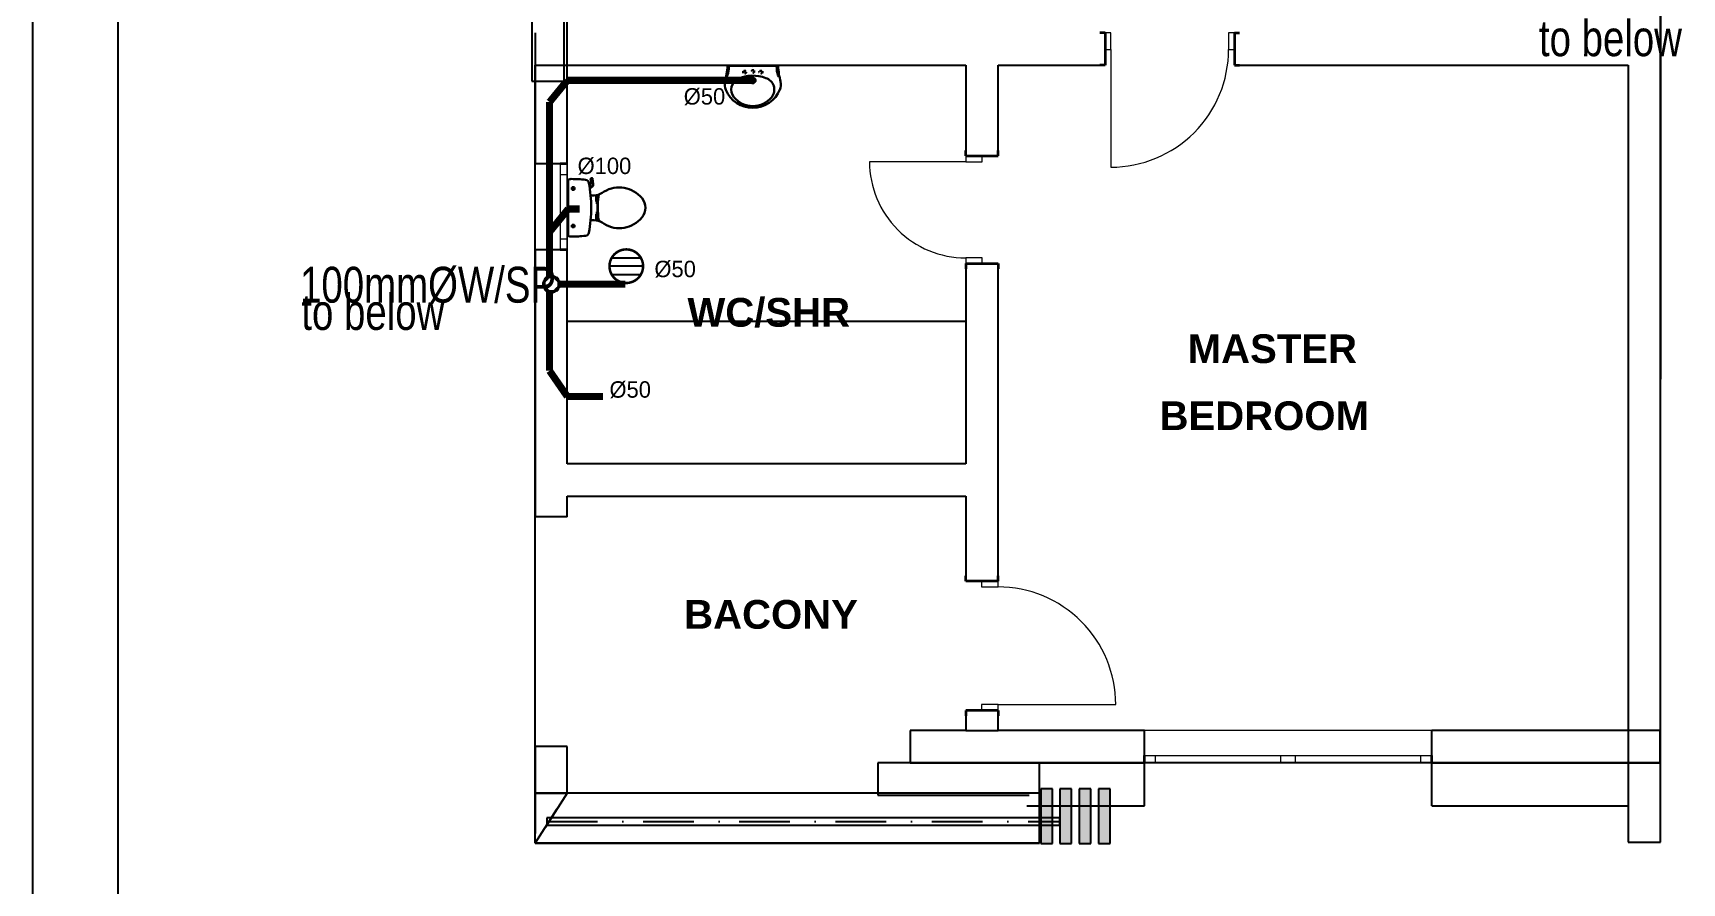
# Model space of a CAD drawing. Header units: inches. Extents: x 23 to 2032867, y 13 to 664695.
# Drawn here: x 255540 to 267027, y 484072 to 489994 of the extents above; entities that cross this region are included whole.
import ezdxf

# ---------------------------------------------------------------- set-up
doc = ezdxf.new("R2010")
doc.units = ezdxf.units.IN
doc.header["$MEASUREMENT"] = 0
for name, pattern in [('DASHED1', [1, 0.3, -0.4, 0.3]), ('Dot & Dashed', [670.277762, 352.777767, -176.388884, 0, -141.111112]), ('Hidden Line', [391.222223, 282.222223, -109])]:
    doc.linetypes.add(name, pattern=pattern)
for name, color, linetype in [('ABG-DI', 1, 'Continuous'), ('E-inst.', 3, 'Continuous'), ('LIAB', 8, 'Continuous'), ('PLOTYR', 15, 'Continuous')]:
    doc.layers.add(name, color=color, linetype=linetype)
for name, color, linetype, lineweight, true_color in [('Annotation - Text_Pen_No__86', 7, 'Continuous', 20, 0x5555ff), ('ARCHICAD Doors_Pen_No__23', 7, 'Continuous', 20, 0xff6600), ('ARCHICAD Doors_Pen_No__3', 7, 'Continuous', 18, 0xff6600), ('ARCHICAD Windows_Pen_No__23', 7, 'Continuous', 20, 0xff6600), ('ARCHICAD Windows_Pen_No__3', 7, 'Continuous', 18, 0xff6600), ('Structural - Bearing_Pen_No__160', 7, 'Continuous', 20, 0xb4a35c), ('Structural - Bearing_Pen_No__87', 7, 'Continuous', 20, 0x6a6a6a), ('Structural - Bearing_Pen_No__89', 7, 'Continuous', 20, 0x71cebe)]:
    doc.layers.add(name, color=color, linetype=linetype, lineweight=lineweight, true_color=true_color)
for name, color, linetype, lineweight in [('ARCHICAD Doors_Pen_No__27', 7, 'Continuous', 35), ('ARCHICAD Windows_Pen_No__27', 7, 'Continuous', 35), ('Building', 8, 'Continuous', 18), ('Interior - Furniture _Pen_No__16', 124, 'Continuous', 20), ('Structural - Bearing_Pen_No__27', 7, 'Continuous', 35), ('waste', 3, 'Continuous', 50)]:
    doc.layers.add(name, color=color, linetype=linetype, lineweight=lineweight)
doc.styles.add('GENERATED_STYLE_2', font='arialbd.ttf')
doc.styles.add('SPIRITTXTSTYLE1', font='ORIG2')

# ---------------------------------------------------------------- blocks, each defined once
blk = doc.blocks.new('drainage')
at = {"layer": 'ABG-DI', "color": 6, "linetype": 'Continuous'}
for p, q in [((47362, -38794), (47570, -38794)), ((47349, -38849), (47583, -38849)), ((47366, -38910), (47566, -38910))]:
    blk.add_line(p, q, dxfattribs=at)
at = {"layer": 'ABG-DI', "color": 6, "linetype": 'Continuous', "const_width": 17.6}
for points in [[(47583, -38849, 1), (47349, -38849)], [(47583, -38849, -1), (47349, -38849)]]:
    blk.add_lwpolyline(points, format="xyb", dxfattribs=at)

msp = doc.modelspace()

# ---------------------------------------------------------------- hatches: boundary and pattern name
at = {"layer": 'Structural - Bearing_Pen_No__160', "linetype": 'Continuous', "lineweight": 25}
for points in [[(262561.589, 484727.594), (262561.589, 484348.564), (262641.589, 484348.564), (262641.589, 484727.594)], [(262693.423, 484727.594), (262693.423, 484348.564), (262773.423, 484348.564), (262773.423, 484727.594)], [(262828.175, 484727.594), (262828.175, 484348.564), (262908.175, 484348.564), (262908.175, 484727.594)], [(262962.926, 484727.594), (262962.926, 484348.564), (263042.926, 484348.564), (263042.926, 484727.594)]]:
    msp.add_hatch(color=8, dxfattribs=at).paths.add_polyline_path(points)

# ---------------------------------------------------------------- linework, layer by layer
at = {"color": 8, "linetype": 'Hidden Line'}
for p, q in [((259262.428, 484698.936), (259037.428, 484348.936)), ((259262.428, 484698.936), (259037.428, 484698.936)), ((259037.428, 484698.936), (259037.428, 484348.936)), ((259037.428, 484348.936), (259262.428, 484698.936)), ((262550.768, 484698.936), (259262.428, 484698.936)), ((262550.768, 484348.936), (262550.768, 484698.936)), ((259037.428, 484348.936), (262550.768, 484348.936))]:
    msp.add_line(p, q, dxfattribs=at)
at = {"layer": 'ARCHICAD Doors_Pen_No__23', "color": 8, "linetype": 'Continuous'}
for p, q in [((263048.702, 489994.126), (263008.702, 489994.126)), ((263008.702, 489994.126), (263008.702, 489879.126)), ((263048.702, 489879.126), (263048.702, 489994.126)), ((263908.702, 489994.126), (263868.702, 489994.126)), ((263868.702, 489994.126), (263868.702, 489879.126)), ((263908.702, 489879.126), (263908.702, 489994.126)), ((263008.702, 489879.126), (263048.702, 489879.126)), ((263868.702, 489879.126), (263908.702, 489879.126)), ((262037.404, 489137.271), (262037.404, 489097.271)), ((262152.404, 489137.271), (262037.404, 489137.271)), ((262152.404, 489097.271), (262152.404, 489137.271)), ((262037.404, 489097.271), (262152.404, 489097.271)), ((262152.404, 488427.271), (262037.404, 488427.271)), ((262037.404, 488427.271), (262037.404, 488387.271)), ((262152.404, 488387.271), (262152.404, 488427.271)), ((262037.404, 488387.271), (262152.404, 488387.271)), ((262147.404, 486175.14), (262147.404, 486135.14)), ((262262.404, 486175.14), (262147.404, 486175.14)), ((262147.404, 486135.14), (262262.404, 486135.14)), ((262262.404, 486135.14), (262262.404, 486175.14)), ((262262.404, 485315.14), (262147.404, 485315.14)), ((262147.404, 485315.14), (262147.404, 485275.14)), ((262262.404, 485275.14), (262262.404, 485315.14)), ((262147.404, 485275.14), (262262.404, 485275.14))]:
    msp.add_line(p, q, dxfattribs=at)
at = {"layer": 'ARCHICAD Doors_Pen_No__27', "color": 8, "linetype": 'Continuous'}
for p, q in [((263008.702, 489994.126), (262971.702, 489994.126)), ((263008.702, 489994.126), (263008.702, 489879.126)), ((263908.702, 489994.126), (263908.702, 489879.126)), ((263908.702, 489994.126), (263945.702, 489994.126)), ((263008.702, 489879.126), (263008.702, 489769.126)), ((263908.702, 489879.126), (263908.702, 489769.126)), ((263008.702, 489769.126), (262971.702, 489769.126)), ((263908.702, 489769.126), (263945.702, 489769.126)), ((262037.404, 489137.271), (262037.404, 489174.271)), ((262037.404, 489137.271), (262152.404, 489137.271)), ((262152.404, 489137.271), (262262.404, 489137.271)), ((262262.404, 489137.271), (262262.404, 489174.271)), ((262037.404, 488387.271), (262152.404, 488387.271)), ((262037.404, 488387.271), (262037.404, 488350.271)), ((262152.404, 488387.271), (262262.404, 488387.271)), ((262262.404, 488387.271), (262262.404, 488350.271)), ((262037.404, 486175.14), (262037.404, 486212.14)), ((262147.404, 486175.14), (262037.404, 486175.14)), ((262262.404, 486175.14), (262147.404, 486175.14)), ((262262.404, 486175.14), (262262.404, 486212.14)), ((262147.404, 485275.14), (262037.404, 485275.14)), ((262037.404, 485275.14), (262037.404, 485238.14)), ((262262.404, 485275.14), (262147.404, 485275.14)), ((262262.404, 485275.14), (262262.404, 485238.14))]:
    msp.add_line(p, q, dxfattribs=at)
at = {"layer": 'ARCHICAD Doors_Pen_No__3', "color": 8, "linetype": 'Continuous'}
for p, q in [((263048.702, 489879.126), (263048.702, 489059.126)), ((262037.404, 489097.271), (261367.404, 489097.271)), ((262262.404, 485315.14), (263082.404, 485315.14))]:
    msp.add_line(p, q, dxfattribs=at)
for centre, major_axis, start_param, end_param in [((263048.702, 489879.126), (579.828, 579.828), 3.926990817, 5.497787144), ((262037.404, 489097.271), (473.762, 473.762), 2.35619449, 3.926990817), ((262262.404, 485315.14), (-579.828, 579.828), 3.926990817, 5.497787144)]:
    msp.add_ellipse(centre, major_axis=major_axis, ratio=1, start_param=start_param, end_param=end_param, dxfattribs=at)
at = {"layer": 'ARCHICAD Windows_Pen_No__23', "color": 8, "linetype": 'Continuous'}
for p, q in [((259212.428, 489082.605), (259212.428, 489007.605)), ((259212.428, 489007.605), (259262.428, 489007.605)), ((259262.428, 489007.605), (259262.428, 489082.605)), ((259262.428, 488557.605), (259212.428, 488557.605)), ((259212.428, 488557.605), (259212.428, 488482.605)), ((259262.428, 488482.605), (259262.428, 488557.605)), ((263283.15, 484959.528), (263358.15, 484959.528)), ((263358.15, 484909.528), (263283.15, 484909.528)), ((263358.15, 484959.528), (263358.15, 484909.528)), ((264233.15, 484909.528), (264233.15, 484959.528)), ((264233.15, 484959.528), (264283.15, 484959.528)), ((264283.15, 484909.528), (264233.15, 484909.528)), ((264283.15, 484959.528), (264333.15, 484959.528)), ((264333.15, 484909.528), (264283.15, 484909.528)), ((264333.15, 484959.528), (264333.15, 484909.528)), ((265208.15, 484909.528), (265208.15, 484959.528)), ((265208.15, 484959.528), (265283.15, 484959.528)), ((265283.15, 484909.528), (265208.15, 484909.528))]:
    msp.add_line(p, q, dxfattribs=at)
at = {"layer": 'ARCHICAD Windows_Pen_No__27', "color": 8, "linetype": 'Continuous'}
for p, q in [((259262.428, 489082.605), (259212.428, 489082.605)), ((259262.428, 488482.605), (259212.428, 488482.605)), ((263283.15, 484909.528), (263283.15, 484959.528)), ((265283.15, 484909.528), (265283.15, 484959.528))]:
    msp.add_line(p, q, dxfattribs=at)
at = {"layer": 'ARCHICAD Windows_Pen_No__3', "color": 8, "linetype": 'Continuous'}
for p, q in [((259037.428, 489082.605), (259037.428, 488482.605)), ((259212.428, 489007.605), (259212.428, 488557.605)), ((259262.428, 489082.605), (259262.428, 488482.605)), ((259262.428, 488557.605), (259262.428, 489007.605)), ((265283.15, 485134.528), (263283.15, 485134.528)), ((265283.15, 484909.528), (263283.15, 484909.528)), ((263358.15, 484959.528), (264233.15, 484959.528)), ((264233.15, 484909.528), (263358.15, 484909.528)), ((264333.15, 484959.528), (265208.15, 484959.528)), ((265208.15, 484909.528), (264333.15, 484909.528))]:
    msp.add_line(p, q, dxfattribs=at)
at = {"layer": 'Building', "linetype": 'Continuous', "lineweight": 30, "ltscale": 1000}
for p, q in [((260730.168, 489764.565), (260378.395, 489764.565)), ((260730.168, 489764.565, -1683.122), (260378.395, 489764.565, -1683.122)), ((260388.509, 489764.565), (260386.633, 489742.218)), ((260388.509, 489764.565, -1683.122), (260386.633, 489742.218, -1683.122)), ((260720.054, 489764.565), (260721.929, 489742.218)), ((260720.054, 489764.565, -1683.122), (260721.929, 489742.218, -1683.122)), ((259427.478, 488982.423), (259432.363, 488983.8)), ((259268.762, 488969.662), (259268.762, 488582.881)), ((259422.234, 488940.474), (259414.27, 488938.797)), ((259418.094, 488915.399), (259429.374, 488918.617)), ((259426.512, 488917.8), (259421.342, 488940.286)), ((259428.359, 488949.078), (259424.67, 488978.183)), ((259437.274, 488980.624), (259443.296, 488940.222)), ((259448.286, 488862.675), (259424.502, 488862.675)), ((259463.631, 488854.901), (259463.631, 488820.817)), ((259478.795, 488854.901), (259463.631, 488854.901)), ((259463.631, 488828.609), (259476.654, 488828.609)), ((259463.631, 488820.817), (259476.204, 488820.817)), ((259467.759, 488820.817), (259467.759, 488803.815)), ((259467.759, 488803.815), (259471.498, 488803.815)), ((259471.498, 488748.728), (259471.498, 488803.815)), ((259424.502, 488689.868), (259448.286, 488689.868)), ((259463.631, 488697.642), (259463.631, 488731.726)), ((259463.631, 488731.726), (259477.061, 488731.726)), ((259463.631, 488723.934), (259477.661, 488723.934)), ((259480.313, 488697.642), (259463.631, 488697.642)), ((259467.759, 488731.726), (259467.759, 488748.728)), ((259467.759, 488748.728), (259471.498, 488748.728))]:
    msp.add_line(p, q, dxfattribs=at)
at = {"layer": 'Building', "linetype": 'DASHED1', "lineweight": 30, "ltscale": 50}
for p, q in [((260480.487, 489720.88), (260515.867, 489720.88)), ((260480.487, 489720.88, -1683.122), (260515.867, 489720.88, -1683.122)), ((260498.177, 489737.923), (260498.177, 489702.998)), ((260498.177, 489737.923, -1683.122), (260498.177, 489702.998, -1683.122)), ((260571.972, 489725.293), (260536.591, 489725.293)), ((260571.972, 489725.293, -1683.122), (260536.591, 489725.293, -1683.122)), ((260554.281, 489742.335), (260554.281, 489707.411)), ((260554.281, 489742.335, -1683.122), (260554.281, 489707.411, -1683.122)), ((260628.076, 489720.88), (260592.695, 489720.88)), ((260628.076, 489720.88, -1683.122), (260592.695, 489720.88, -1683.122)), ((260610.385, 489737.923), (260610.385, 489702.998)), ((260610.385, 489737.923, -1683.122), (260610.385, 489702.998, -1683.122))]:
    msp.add_line(p, q, dxfattribs=at)
at = {"layer": 'Building', "linetype": 'Continuous', "lineweight": 30, "ltscale": 200}
for p, q in [((260549.721, 489760.005), (260549.721, 489769.126)), ((260549.721, 489769.126), (260558.841, 489760.005)), ((260558.841, 489769.126), (260549.721, 489760.005)), ((260549.721, 489760.005, -1683.122), (260549.721, 489769.126, -1683.122)), ((260549.721, 489769.126, -1683.122), (260558.841, 489760.005, -1683.122)), ((260558.841, 489769.126, -1683.122), (260549.721, 489760.005, -1683.122)), ((260558.841, 489760.005), (260558.841, 489769.126)), ((260558.841, 489760.005, -1683.122), (260558.841, 489769.126, -1683.122))]:
    msp.add_line(p, q, dxfattribs=at)
at = {"layer": 'Building', "linetype": 'Continuous', "lineweight": 30, "ltscale": 50}
for p, q in [((260554.281, 489690.948), (260554.281, 489636.748)), ((260554.281, 489690.948, -1683.122), (260554.281, 489636.748, -1683.122)), ((260527.933, 489663.683), (260580.63, 489663.683)), ((260527.933, 489663.683, -1683.122), (260580.63, 489663.683, -1683.122)), ((259319.699, 488911.077), (259287.955, 488911.077)), ((259303.827, 488926.949), (259303.827, 488895.206)), ((259319.836, 488649.258), (259287.818, 488649.258)), ((259303.827, 488665.267), (259303.827, 488633.249))]:
    msp.add_line(p, q, dxfattribs=at)
at = {"layer": 'Building', "linetype": 'Continuous', "ltscale": 200}
for p, q in [((259262.428, 488769.938), (259275.095, 488782.605)), ((259275.095, 488782.605), (259262.428, 488782.605)), ((259262.428, 488782.605), (259275.095, 488769.938)), ((259275.095, 488769.938), (259262.428, 488769.938))]:
    msp.add_line(p, q, dxfattribs=at)
at = {"layer": 'Building', "linetype": 'DASHED1', "lineweight": 30, "ltscale": 50}
for centre in [(260498.177, 489720.88), (260498.177, 489720.88, -1683.122), (260554.281, 489725.293), (260554.281, 489725.293, -1683.122), (260610.385, 489720.88), (260610.385, 489720.88, -1683.122)]:
    msp.add_circle(centre, 9.504, dxfattribs=at)
at = {"layer": 'Building', "linetype": 'Continuous', "lineweight": 30, "ltscale": 1000}
for centre, radius in [((260554.281, 489663.683), 18.608), ((260554.281, 489663.683, -1683.122), 18.608), ((260554.281, 489663.683), 10.99), ((260554.281, 489663.683, -1683.122), 10.99)]:
    msp.add_circle(centre, radius, dxfattribs=at)
at = {"layer": 'Building', "linetype": 'Continuous', "lineweight": 30, "ltscale": 50}
for centre in [(259303.827, 488911.077), (259303.827, 488649.258)]:
    msp.add_circle(centre, 9.351, dxfattribs=at)
at = {"layer": 'Building', "linetype": 'Continuous', "lineweight": 30, "ltscale": 1000}
for centre, radius, start, end in [((259796.145, 489806.052), 583.726, 345.0270052, 355.9244355), ((259796.145, 489806.052, -1683.122), 583.726, 345.0270052, 355.9244355), ((260282.732, 489742.218), 103.901, 329.9007316, 0.0000094), ((260282.732, 489742.218, -1683.122), 103.901, 329.9007316, 0.0000094), ((260487.257, 489599.308), 82.661, 115.2174734, 218.537704), ((260487.257, 489599.308, -1683.122), 82.661, 115.2174734, 218.537704), ((260554.634, 489459.333), 238.006, 67.8276538, 115.5349405), ((260554.634, 489459.333, -1683.122), 238.006, 67.8276538, 115.5349405), ((260620.35, 489599.661), 83.628, 321.6817737, 73.2461383), ((260620.35, 489599.661, -1683.122), 83.628, 321.6817737, 73.2461383), ((260825.83, 489742.218), 103.901, 180.0000006, 210.0992783), ((260825.83, 489742.218, -1683.122), 103.901, 180.0000006, 210.0992783), ((261312.418, 489806.052), 583.726, 184.075602, 194.9730049), ((261312.418, 489806.052, -1683.122), 583.726, 184.075602, 194.9730049), ((260462.514, 489638.005), 103.901, 170.4525984, 202.4906661), ((260462.514, 489638.005, -1683.122), 103.901, 170.4525984, 202.4906661), ((260554.277, 489675.812), 203.147, 202.4424723, 338.1531127), ((260554.277, 489675.812, -1683.122), 203.147, 202.4424723, 338.1531127), ((260628.543, 489648.574), 124.156, 335.8931025, 336.0931451), ((260628.543, 489648.574, -1683.122), 124.156, 335.8931025, 336.0931451), ((260646.048, 489638.005), 103.901, 337.5093438, 9.5474663), ((260646.048, 489638.005, -1683.122), 103.901, 337.5093438, 9.5474663), ((260554.281, 489652.694), 168.347, 218.53754, 321.4625075), ((260554.281, 489652.694, -1683.122), 168.347, 218.53754, 321.4625075), ((259433.42, 488980.05), 3.896, 8.4778948, 105.7397884), ((259289.69, 488943.096), 33.819, 88.9808265, 128.2302081), ((259290.291, 488080.803), 896.106, 83.6508475, 90), ((259386.5, 488945.455), 26.118, 10.7270761, 83.6508475), ((258493.435, 488776.272), 935.068, 5.3019114, 10.7270761), ((259420.628, 488948.099), 7.792, 281.8886154, 7.22379), ((259428.535, 488978.673), 3.896, 105.7397884, 187.2238087), ((259424.028, 488937.35), 19.481, 285.9271971, 8.4778948), ((259448.286, 488963.241), 100.566, 270.0000019, 303.8429404), ((259699.576, 488588.475), 350.65, 121.0923054, 123.8429316), ((259624.136, 488713.572), 204.567, 39.1208282, 121.0923054), ((258495.375, 488776.452), 933.119, 354.6980974, 5.3019114), ((260196.67, 488783.195), 721.447, 174.3005444, 186.9358206), ((259494.297, 488853.295), 15.584, 127.7817379, 174.3005444), ((259701.231, 488776.272), 105.195, 320.8791806, 39.1208282), ((258493.435, 488776.272), 935.068, 349.2903908, 354.6980974), ((259448.286, 488589.302), 100.566, 56.1570684, 90), ((259495.973, 488697.957), 15.584, 186.9358105, 232.5800181), ((259699.576, 488964.067), 350.65, 236.1570702, 238.9077103), ((259624.136, 488838.971), 204.567, 238.9077103, 320.8791806), ((259289.69, 488609.447), 33.819, 231.7697938, 271.0191617), ((259290.291, 489471.74), 896.106, 270.0000019, 276.330877), ((259386.183, 488607.43), 26.494, 276.330877, 349.2903908)]:
    msp.add_arc(centre, radius, start, end, dxfattribs=at)
at = {"layer": 'Interior - Furniture _Pen_No__16', "color": 8, "linetype": 'Continuous', "lineweight": 25}
for p, q in [((259119.576, 484525.396), (259119.576, 484475.396)), ((262693.423, 484525.396), (259119.576, 484525.396)), ((262693.423, 484475.396), (262693.423, 484525.396)), ((259119.576, 484475.396), (262693.423, 484475.396))]:
    msp.add_line(p, q, dxfattribs=at)
at = {"layer": 'Interior - Furniture _Pen_No__16', "color": 8, "linetype": 'Dot & Dashed', "lineweight": 25}
msp.add_line((259119.576, 484500.396), (262693.423, 484500.396), dxfattribs=at)
at = {"layer": 'LIAB', "color": 7, "linetype": 'Continuous', "ltscale": 256.031999}
msp.add_line((256133.461, 475013.287), (256133.461, 501019.242), dxfattribs=at)
at = {"layer": 'PLOTYR', "color": 1, "linetype": 'Continuous', "ltscale": 250}
msp.add_line((255540.428, 474543.865), (255540.428, 501488.664), dxfattribs=at)
at = {"layer": 'Structural - Bearing_Pen_No__27', "color": 8, "linetype": 'Continuous', "lineweight": 25}
for p, q in [((266877.196, 484357.899), (266877.196, 491407.002)), ((259015.178, 490830.906), (259015.178, 489657.788)), ((259240.178, 489657.788), (259240.178, 490830.906)), ((259037.428, 489994.126), (259037.428, 489769.126)), ((263008.702, 489994.126), (262971.702, 489994.126)), ((263008.702, 489994.126), (263008.702, 489879.126)), ((263908.702, 489994.126), (263945.702, 489994.126)), ((263908.702, 489994.126), (263908.702, 489879.126)), ((263008.702, 489879.126), (263008.702, 489769.126)), ((263908.702, 489879.126), (263908.702, 489769.126)), ((259037.428, 489769.126), (259037.428, 489082.605)), ((259262.428, 489769.126), (262037.404, 489769.126)), ((259262.428, 489082.605), (259262.428, 489769.126)), ((262037.404, 489769.126), (262037.404, 489137.271)), ((262262.404, 489137.271), (262262.404, 489769.126)), ((262262.404, 489769.126), (263008.702, 489769.126)), ((263008.702, 489769.126), (262971.702, 489769.126)), ((263908.702, 489769.126), (263945.702, 489769.126)), ((263908.702, 489769.126), (266652.196, 489769.126)), ((266652.196, 489769.126), (266652.196, 484357.899)), ((259015.178, 489657.788), (259240.178, 489657.788)), ((262037.404, 489137.271), (262037.404, 489174.271)), ((262037.404, 489137.271), (262152.404, 489137.271)), ((262152.404, 489137.271), (262262.404, 489137.271)), ((262262.404, 489137.271), (262262.404, 489174.271)), ((259212.428, 489082.605), (259037.428, 489082.605)), ((259262.428, 489082.605), (259212.428, 489082.605)), ((259212.428, 488482.605), (259037.428, 488482.605)), ((259037.428, 488482.605), (259037.428, 486991.483)), ((259262.428, 488482.605), (259212.428, 488482.605)), ((259262.428, 486991.483), (259262.428, 488482.605)), ((262037.404, 488387.271), (262037.404, 488350.271)), ((262037.404, 488387.271), (262152.404, 488387.271)), ((262037.404, 488387.271), (262037.404, 486991.483)), ((262152.404, 488387.271), (262262.404, 488387.271)), ((262262.404, 488387.271), (262262.404, 488350.271)), ((262262.404, 486175.14), (262262.404, 488387.271)), ((262037.404, 487984.624), (259262.428, 487984.624)), ((259037.428, 486991.483), (259037.428, 486766.483)), ((262037.404, 486991.483), (259262.428, 486991.483)), ((259037.428, 486766.483), (259037.428, 486624.057)), ((259262.428, 486624.057), (259262.428, 486766.483)), ((259262.428, 486766.483), (262037.404, 486766.483)), ((262037.404, 486766.483), (262037.404, 486175.14)), ((259262.428, 486624.057), (259037.428, 486624.057)), ((262037.404, 486175.14), (262037.404, 486212.14)), ((262147.404, 486175.14), (262037.404, 486175.14)), ((262262.404, 486175.14), (262147.404, 486175.14)), ((262262.404, 486175.14), (262262.404, 486212.14)), ((262037.404, 485275.14), (262037.404, 485238.14)), ((262147.404, 485275.14), (262037.404, 485275.14)), ((262037.404, 485275.14), (262037.404, 485134.528)), ((262262.404, 485275.14), (262147.404, 485275.14)), ((262262.404, 485275.14), (262262.404, 485238.14)), ((262262.404, 485134.528), (262262.404, 485275.14)), ((261650.011, 485134.528), (261650.011, 484909.528)), ((262037.404, 485134.528), (261650.011, 485134.528)), ((262037.404, 485134.528), (262262.404, 485134.528)), ((263283.15, 485134.528), (262262.404, 485134.528)), ((263283.15, 484959.528), (263283.15, 485134.528)), ((265283.15, 484959.528), (265283.15, 485134.528)), ((266875.178, 485134.528), (265283.15, 485134.528)), ((266875.178, 484909.528), (266875.178, 485134.528)), ((259262.428, 485024.057), (259037.428, 485024.057)), ((259037.428, 485024.057), (259037.428, 484698.936)), ((259262.428, 484698.936), (259262.428, 485024.057)), ((261425.011, 484909.528), (261425.011, 484684.528)), ((262479.321, 484909.528), (261425.011, 484909.528)), ((261650.011, 484909.528), (263283.15, 484909.528)), ((263283.15, 484909.528), (262462.281, 484909.528)), ((263283.15, 484909.528), (263283.15, 484959.528)), ((263283.15, 484609.528), (263283.15, 484909.528)), ((265283.15, 484909.528), (265283.15, 484959.528)), ((265283.15, 484609.528), (265283.15, 484909.528)), ((265283.15, 484909.528), (266875.178, 484909.528)), ((266650.178, 484909.528), (265283.15, 484909.528)), ((261425.011, 484684.528), (262479.321, 484684.528)), ((262641.589, 484727.594), (262561.589, 484727.594)), ((262561.589, 484727.594), (262561.589, 484348.564)), ((262641.589, 484348.564), (262641.589, 484727.594)), ((262773.423, 484727.594), (262693.423, 484727.594)), ((262693.423, 484727.594), (262693.423, 484348.564)), ((262773.423, 484348.564), (262773.423, 484727.594)), ((262908.175, 484727.594), (262828.175, 484727.594)), ((262828.175, 484727.594), (262828.175, 484348.564)), ((262908.175, 484348.564), (262908.175, 484727.594)), ((263042.926, 484727.594), (262962.926, 484727.594)), ((262962.926, 484727.594), (262962.926, 484348.564)), ((263042.926, 484348.564), (263042.926, 484727.594)), ((262462.281, 484609.528), (263283.15, 484609.528)), ((265283.15, 484609.528), (266650.178, 484609.528)), ((262561.589, 484348.564), (262641.589, 484348.564)), ((262693.423, 484348.564), (262773.423, 484348.564)), ((262828.175, 484348.564), (262908.175, 484348.564)), ((262962.926, 484348.564), (263042.926, 484348.564)), ((266652.196, 484357.899), (266877.196, 484357.899))]:
    msp.add_line(p, q, dxfattribs=at)
at = {"layer": 'Structural - Bearing_Pen_No__87', "color": 8, "linetype": 'Continuous', "lineweight": 25}
for p, q in [((259037.428, 484698.936), (259262.428, 484698.936)), ((259037.428, 484348.936), (259037.428, 484698.936)), ((262550.768, 484698.936), (259262.428, 484698.936)), ((262550.768, 484348.936), (262550.768, 484698.936)), ((259037.428, 484348.936), (262550.768, 484348.936))]:
    msp.add_line(p, q, dxfattribs=at)
at = {"layer": 'Structural - Bearing_Pen_No__89', "color": 8, "linetype": 'Continuous', "lineweight": 25}
for p, q in [((266877.196, 497359.528), (266875.178, 484909.528)), ((259262.428, 489769.126), (259262.428, 492393.77)), ((259037.428, 484348.936), (259037.428, 489769.126)), ((259037.428, 489769.126), (259262.428, 489769.126)), ((266650.178, 484909.528), (262549.617, 484909.528)), ((262549.617, 484909.528), (262550.768, 484348.936)), ((266875.178, 484909.528), (266650.178, 484909.528)), ((262550.768, 484348.936), (259037.428, 484348.936))]:
    msp.add_line(p, q, dxfattribs=at)
at = {"layer": 'waste', "color": 3, "linetype": 'Continuous', "lineweight": 5, "const_width": 50}
for points in [[(259262.428, 489663.848), (259138.771, 489512.701)], [(260554.281, 489663.848), (259262.428, 489663.848)], [(259138.771, 489512.701), (259138.771, 488296.447)], [(259268.762, 488767.811), (259138.771, 488607.91)], [(259348.694, 488767.811), (259262.428, 488767.811)], [(259138.771, 488191.966), (259138.771, 487640.677)], [(259206.011, 488244.206), (259665.869, 488244.206)], [(259262.428, 487461.693), (259138.771, 487640.677)], [(259262.428, 487461.693), (259510.63, 487461.693)]]:
    msp.add_lwpolyline(points, dxfattribs=at)
at = {"layer": 'waste', "color": 3}
msp.add_circle((259152.098, 488244.206), 53.914, dxfattribs=at)

# ---------------------------------------------------------------- block references
at = {"layer": 'E-inst.', "color": 6, "linetype": 'Continuous', "lineweight": 35, "xscale": -1}
msp.add_blockref('drainage', (307139.141, 527218.399), dxfattribs=at)

# ---------------------------------------------------------------- texts
at = {"color": 0, "lineweight": 20, "ltscale": 0.45, "style": 'SPIRITTXTSTYLE1', "width": 0.8}
for s, p in [('to below', (266030.216, 489832.464, 2229.12)), ('100mm%%CW/SP ', (257400.835, 488115.35, 2229.12)), ('to below', (257409.579, 487925.597, 2229.12))]:
    msp.add_text(s, height=250, dxfattribs=at).set_placement(p)
at = {"color": 0, "lineweight": 20, "ltscale": 0.45, "char_height": 114.3072, "width": 317.79282, "attachment_point": 3, "style": 'SPIRITTXTSTYLE1'}
for s, insert in [('{\\C256;Ø}50', (260362.26, 489609.589, -777.6)), ('{\\C256;Ø}100', (259708.012, 489125.687, -777.6)), ('{\\C256;Ø}50', (260157.968, 488407.334, -777.6)), ('{\\C256;Ø}50', (259844.96, 487567.696, -777.6))]:
    msp.add_mtext(s, dxfattribs=dict(at, insert=insert))
at = {"layer": 'Annotation - Text_Pen_No__86', "color": 8, "linetype": 'Hidden Line', "lineweight": 25, "style": 'GENERATED_STYLE_2'}
for s, p in [('WC/SHR', (260099.011, 487948.085)), ('MASTER', (263583.691, 487694.806)), ('BEDROOM', (263387.341, 487227.675)), ('BACONY', (260076.127, 485843.868))]:
    msp.add_text(s, height=200, dxfattribs=at).set_placement(p)

doc.saveas('drawing.dxf')
